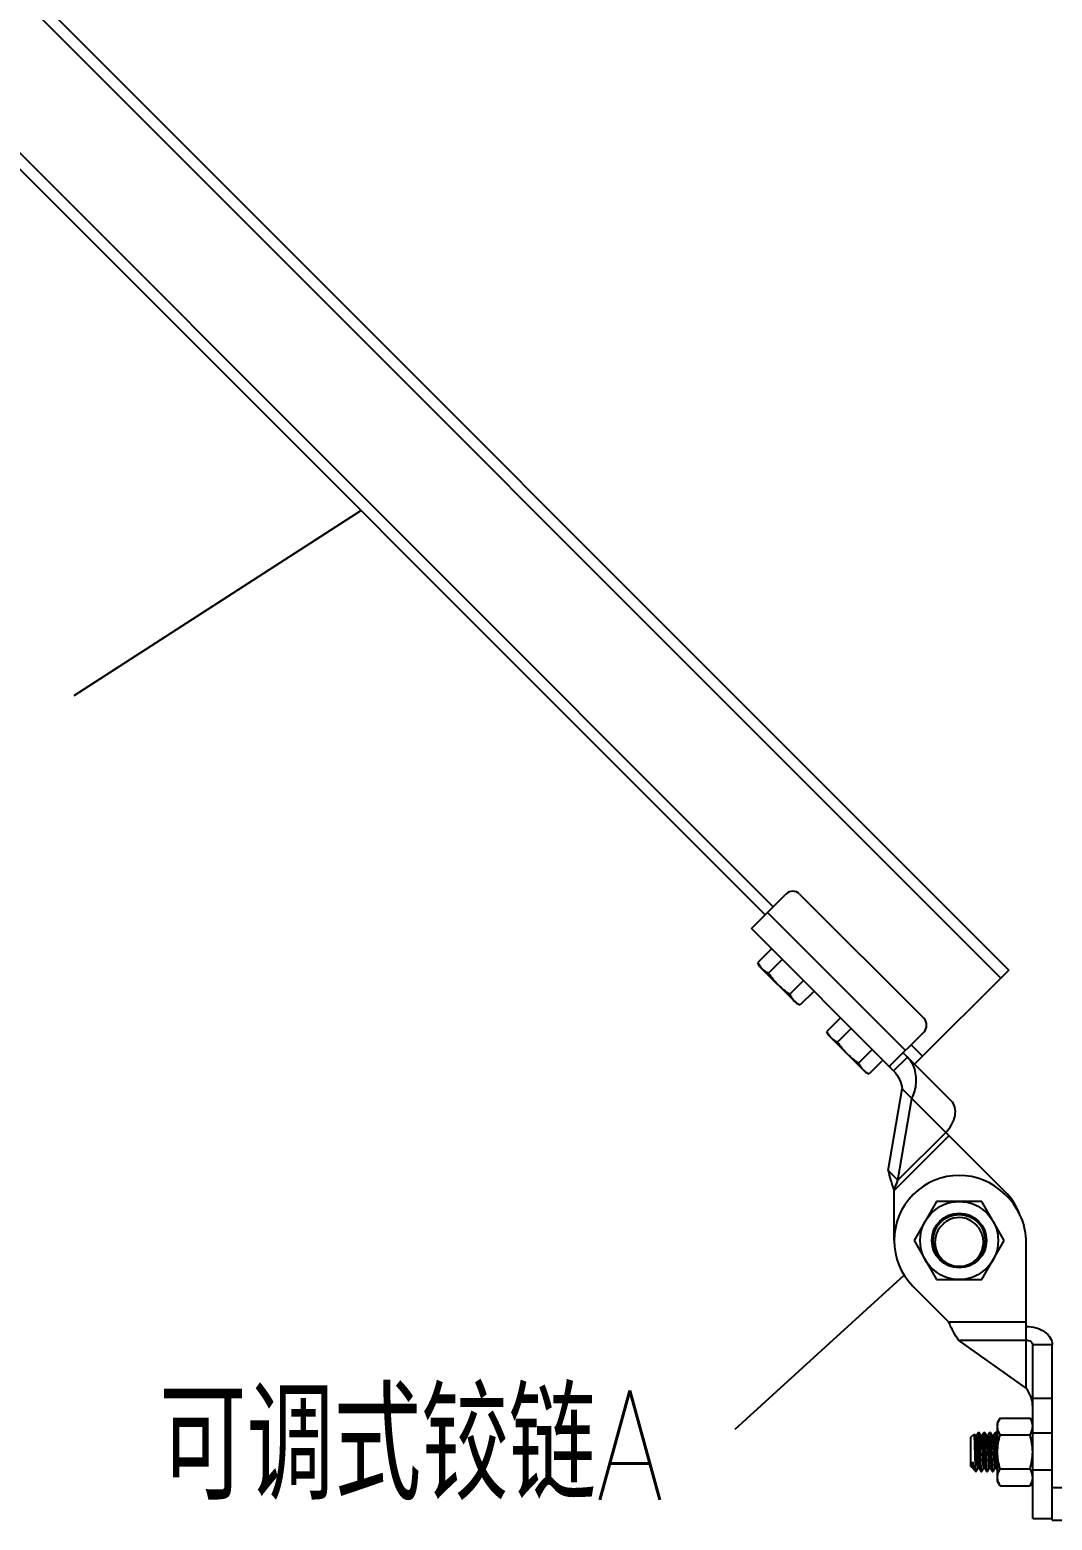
# Model space of a CAD drawing. Extents: x 27938 to 650306, y -92720 to 1524912.
# Drawn here: x 296261 to 300005, y 804235 to 809691 of the extents above; entities that cross this region are included whole.
import ezdxf

# ---------------------------------------------------------------- set-up
doc = ezdxf.new("R2010")
doc.units = 0
doc.header["$LTSCALE"] = 1000
doc.header["$MEASUREMENT"] = 0
doc.layers.add('W_DIM', color=4, linetype='Continuous')
doc.styles.get("Standard").update_dxf_attribs({"font": 'gbenor.shx', "bigfont": 'gbcbig.shx'})
doc.styles.add('wwp100', font='txt.shx', dxfattribs={"width": 0.7, "height": 400, "bigfont": 'hztxt.shx'})
doc.dimstyles.get("Standard").update_dxf_attribs({"dimtxt": 0.18, "dimasz": 0.18, "dimexe": 0.18, "dimexo": 0.0625, "dimgap": 0.09, "dimtad": 0, "dimtih": 1, "dimtoh": 1, "dimdec": 4, "dimzin": 0, "dimdsep": 46, "dimtxsty": 'Standard', "dimcen": 0.09, "dimadec": 0, "dimazin": 0, "dimtfac": 1, "dimtdec": 4, "dimtofl": 0, "dimtmove": 0, "dimatfit": 3, "dimfxl": 1, "dimtolj": 1, "dimtzin": 0, "dimarcsym": 0})

msp = doc.modelspace()

# ---------------------------------------------------------------- linework, layer by layer
at = {"linetype": 'Continuous'}
for p, q in [((295637.5, 810457.6), (299846.4, 806248.8)), ((295608.1, 810428.1), (299816.9, 806219.3)), ((295869.1, 809594.6), (298983.4, 806480.3)), ((295839.6, 809565.2), (298954, 806450.8)), ((298903.4, 806400.3), (299029.7, 806526.6)), ((299080.2, 806526.6), (299534.9, 806072)), ((298962.4, 806459.2), (299467.5, 805954.1)), ((299424.2, 805879.5), (298903.4, 806400.3)), ((298977.2, 806326.5), (298927.1, 806276.4)), ((298933.7, 806262.2), (298927.1, 806276.4)), ((298933.7, 806262.2), (299068.4, 806127.5)), ((299016.1, 806287.6), (298966, 806237.6)), ((299093.9, 806209.9), (299043.8, 806159.8)), ((299846.4, 806248.8), (299501.2, 805903.6)), ((299132.8, 806171), (299082.7, 806120.9)), ((299068.4, 806127.5), (299082.7, 806120.9)), ((299229.8, 806074), (299179.7, 806023.9)), ((299186.3, 806009.7), (299179.7, 806023.9)), ((299186.3, 806009.7), (299321, 805875)), ((299268.7, 806035.1), (299218.6, 805985)), ((299411, 805897.6), (299534.9, 806021.4)), ((299346.4, 805957.3), (299296.3, 805907.2)), ((299424.2, 805879.5), (299474.7, 805930.1)), ((299459.1, 805945.7), (299635.3, 805769.5)), ((299488.6, 805975.1), (299530.7, 805933)), ((299321, 805875), (299335.2, 805868.3)), ((299385.3, 805918.4), (299335.2, 805868.3)), ((299404.5, 805514.8), (299455.8, 805814.2)), ((299440.2, 805479.1), (299491.5, 805778.5)), ((299455.8, 805814.2), (299832.7, 805437.3)), ((299426.2, 805441.4), (299627.5, 805642.6)), ((299615.6, 805654.5), (299440.2, 805479.1)), ((299404.5, 805514.8), (299440.2, 805479.1)), ((299426.2, 805258.5), (299426.2, 805441.4)), ((299581.9, 805401.4), (299499.4, 805258.5)), ((299746.8, 805401.4), (299581.9, 805401.4)), ((299829.3, 805258.5), (299746.8, 805401.4)), ((299832.7, 805426.9), (299840.1, 805419.6)), ((299722, 805319.5), (299721.9, 805319.6)), ((299724, 805317.6), (299724.1, 805317.5)), ((299499.4, 805258.5), (299581.9, 805115.7)), ((299746.8, 805115.7), (299829.3, 805258.5)), ((299909.8, 804718.1), (299909.8, 805251.2)), ((299581.9, 805115.7), (299746.8, 805115.7)), ((299625.3, 804960.9), (299496, 805090.2)), ((299625.3, 804960.9), (299909.8, 804960.9)), ((299661.8, 804893.5), (299909.8, 804893.5)), ((299909.8, 804718.1), (299661.8, 804893.5)), ((300005.1, 804876.7), (299933.7, 804876.7)), ((299933.7, 804240.6), (299933.7, 804876.7)), ((300005.1, 804234.6), (300005.1, 804876.7)), ((300005.1, 804679.8), (299933.7, 804679.8)), ((299814.6, 804608.3), (299805.1, 804591.8)), ((299805.1, 804377.5), (299805.1, 804591.8)), ((299814.6, 804608.3), (299924.1, 804608.3)), ((299933.7, 804591.8), (299924.1, 804608.3)), ((299707.4, 804538.2), (299719.3, 804550.1)), ((299707.4, 804431.1), (299707.4, 804538.2)), ((299719.5, 804550), (299719.3, 804550.1)), ((299722.6, 804544.5), (299719.5, 804550)), ((299727.5, 804544.8), (299722.3, 804544.8)), ((299733.8, 804555.9), (299727.3, 804544.8)), ((299733.8, 804555.9), (299734, 804556.1)), ((299734, 804556.1), (299736.6, 804556.1)), ((299734, 804556.1), (299736.6, 804556.1)), ((299736.9, 804555.9), (299736.6, 804556.1)), ((299743.5, 804544.5), (299736.9, 804555.9)), ((299748.3, 804544.8), (299743.2, 804544.8)), ((299754.6, 804555.9), (299748.2, 804544.8)), ((299754.6, 804555.9), (299754.9, 804556.1)), ((299754.9, 804556.1), (299757.5, 804556.1)), ((299754.9, 804556.1), (299757.5, 804556.1)), ((299757.7, 804555.9), (299757.5, 804556.1)), ((299764.3, 804544.5), (299757.7, 804555.9)), ((299769.2, 804544.8), (299764, 804544.8)), ((299775.4, 804555.9), (299769, 804544.8)), ((299775.4, 804555.9), (299775.7, 804556.1)), ((299775.7, 804556.1), (299778.3, 804556.1)), ((299775.7, 804556.1), (299778.3, 804556.1)), ((299778.6, 804555.9), (299778.3, 804556.1)), ((299785.1, 804544.5), (299778.6, 804555.9)), ((299790, 804544.8), (299785.1, 804544.8)), ((299785.1, 804544.5), (299785.3, 804544.1)), ((299796.3, 804555.9), (299789.8, 804544.8)), ((299796.3, 804555.9), (299796.5, 804556.1)), ((299796.5, 804556.1), (299799.1, 804556.1)), ((299796.5, 804556.1), (299799.1, 804556.1)), ((299799.4, 804555.9), (299799.1, 804556.1)), ((299805.1, 804546.1), (299799.4, 804555.9)), ((299814.6, 804546.5), (299924.1, 804546.5)), ((300005.1, 804553.5), (299933.7, 804553.5)), ((299805.1, 804469.3), (299804.3, 804484.6)), ((299707.4, 804431.1), (299714, 804424.5)), ((299714, 804424.5), (299714, 804448.8)), ((299714, 804424.5), (299717.1, 804424.5)), ((299716.8, 804424.8), (299720.6, 804418.1)), ((299721.3, 804417.2), (299720.6, 804418.1)), ((299721.3, 804417.2), (299725.3, 804413.2)), ((299725.3, 804415.9), (299725.3, 804413.2)), ((299725.3, 804413.2), (299726.2, 804413.2)), ((299726.1, 804413.2), (299726.2, 804413.2)), ((299726.2, 804413.2), (299726.5, 804413.4)), ((299726.5, 804413.4), (299732.9, 804424.4)), ((299732.7, 804424.5), (299737.9, 804424.5)), ((299737.5, 804425), (299737.6, 804424.8)), ((299737.6, 804424.8), (299744.2, 804413.4)), ((299744.2, 804413.4), (299744.4, 804413.2)), ((299744.4, 804413.2), (299747, 804413.2)), ((299744.4, 804413.2), (299747, 804413.2)), ((299747.3, 804413.4), (299747, 804413.2)), ((299747.3, 804413.4), (299753.7, 804424.4)), ((299753.6, 804424.5), (299758.7, 804424.5)), ((299758.4, 804424.8), (299765, 804413.4)), ((299765, 804413.4), (299765.3, 804413.2)), ((299765.3, 804413.2), (299767.9, 804413.2)), ((299765.3, 804413.2), (299767.9, 804413.2)), ((299768.1, 804413.4), (299767.9, 804413.2)), ((299768.1, 804413.4), (299774.5, 804424.4)), ((299774.4, 804424.5), (299779.6, 804424.5)), ((299779.3, 804424.8), (299785.8, 804413.4)), ((299785.8, 804413.4), (299786.1, 804413.2)), ((299786.1, 804413.2), (299788.7, 804413.2)), ((299786.1, 804413.2), (299788.7, 804413.2)), ((299789, 804413.4), (299788.7, 804413.2)), ((299789, 804413.4), (299795.4, 804424.4)), ((299795.2, 804424.5), (299800.4, 804424.5)), ((299800.1, 804424.8), (299805.1, 804416.2)), ((299814.6, 804422.8), (299924.1, 804422.8)), ((299933.7, 804419.2), (300005.1, 804419.2)), ((299814.6, 804360.9), (299805.1, 804377.5)), ((299814.6, 804360.9), (299924.1, 804360.9)), ((299933.7, 804377.5), (299924.1, 804360.9)), ((300005.1, 804353.7), (300076.5, 804353.7)), ((299933.7, 804240.6), (300005.1, 804240.6)), ((300005.1, 804234.6), (300076.5, 804234.6))]:
    msp.add_line(p, q, dxfattribs=at)
for radius in [142.9, 100.2, 95.3]:
    msp.add_circle((299664.4, 805258.5), radius, dxfattribs=at)
for centre, radius, start, end in [((299055, 806501.3), 35.7, 45, 135), ((299509.6, 806046.7), 35.7, 315, 45), ((299664.4, 805258.5), 238.1, 45, 225), ((299664.4, 805268.9), 238.1, 22.3697, 45), ((299671.7, 805251.2), 238.1, 0, 45), ((299664.4, 805258.5), 83.9, 123.6736, 127.1434), ((299664.4, 805258.5), 84, 120.4458, 123.6736), ((299664.4, 805258.5), 83.9, 56.4849, 120.4448), ((299664.4, 805258.7), 83.8, 56.1033, 56.4834), ((299664.3, 805258.6), 83.9, 133.7888, 136.6926), ((299664.2, 805258.7), 83.7, 134.2321, 136.6927), ((299664.4, 805258.5), 84, 133.5113, 134.2331), ((299664.4, 805258.4), 84.1, 132.695, 133.7897), ((299664.5, 805258.4), 84.1, 132.7034, 133.5113), ((299664.5, 805258.4), 84.1, 130.1579, 132.6951), ((299664.3, 805258.6), 83.9, 127.1454, 130.1582), ((299664.3, 805258.5), 84, 50.5966, 56.0995), ((299664.3, 805258.5), 84, 47.6072, 50.598), ((299664.5, 805258.7), 83.7, 46.6942, 47.6062), ((299664.6, 805258.8), 83.5, 46.3738, 46.694), ((299668.9, 805255.1), 83.5, 49.9949, 50.5079), ((299664.5, 805258.7), 83.7, 44.753, 46.3733), ((299664.3, 805258.5), 84, 43.7188, 44.6641), ((299664.2, 805258.4), 84.1, 42.1543, 43.7186), ((299659.4, 805255.6), 94.7, 297.3145, 298.9471), ((299885.5, 804577.3), 48.1, 6.6309, 7.4031), ((299780.7, 804542.4), 4.96, 18.4923, 20.4989), ((299885.5, 804392), 48.1, 352.5984, 353.3691)]:
    msp.add_arc(centre, radius, start, end, dxfattribs=at)
for points, knots in [([(298927.1, 806276.4), (298927.7, 806275.3), (298929.9, 806270.6), (298932.6, 806266.1), (298934.7, 806262.9)], [0, 0, 0, 0, 0.253346, 1, 1, 1, 1]), ([(298942.8, 806253.2), (298946, 806249.9), (298953.4, 806244), (298961.7, 806239.6), (298966, 806237.6)], [0, 0, 0, 0, 0.493589, 1, 1, 1, 1]), ([(299043.8, 806159.8), (299045.8, 806155.5), (299050.2, 806147.2), (299056.2, 806139.8), (299059.4, 806136.5)], [0, 0, 0, 0, 0.506411, 1, 1, 1, 1]), ([(299059.4, 806136.5), (299062.7, 806133.3), (299070.1, 806127.4), (299078.4, 806122.9), (299082.7, 806120.9)], [0, 0, 0, 0, 0.493589, 1, 1, 1, 1]), ([(299179.7, 806023.9), (299180.2, 806022.7), (299182.5, 806018), (299185.1, 806013.5), (299187.3, 806010.3)], [0, 0, 0, 0, 0.253346, 1, 1, 1, 1]), ([(299195.3, 806000.6), (299198.6, 805997.4), (299206, 805991.5), (299214.3, 805987), (299218.6, 805985)], [0, 0, 0, 0, 0.493589, 1, 1, 1, 1]), ([(299499.1, 805892.3), (299497.8, 805895.8), (299491.7, 805909.6), (299482.7, 805922.1), (299474.7, 805930.1)], [0, 0, 0, 0, 0.252907, 1, 1, 1, 1]), ([(299296.3, 805907.2), (299298.4, 805902.9), (299302.8, 805894.6), (299308.7, 805887.2), (299312, 805884)], [0, 0, 0, 0, 0.506411, 1, 1, 1, 1]), ([(299312, 805884), (299315.3, 805880.7), (299322.6, 805874.8), (299330.9, 805870.3), (299335.2, 805868.3)], [0, 0, 0, 0, 0.493589, 1, 1, 1, 1]), ([(299424.2, 805879.5), (299422.2, 805881.6), (299418.3, 805885.5), (299413.7, 805890.2), (299409.4, 805896), (299411, 805897.6)], [0, 0, 0, 0, 0.378665, 0.693291, 1, 1, 1, 1]), ([(299424.2, 805879.5), (299433.2, 805870.5), (299447.4, 805849.7), (299454, 805825.8), (299455.8, 805814.2)], [0, 0, 0, 0, 0.522516, 1, 1, 1, 1]), ([(299491.5, 805778.5), (299500, 805796), (299510.9, 805834.2), (299506.1, 805874.2), (299499.1, 805892.3)], [0, 0, 0, 0, 0.500769, 1, 1, 1, 1]), ([(299615.6, 805654.5), (299624.2, 805663.2), (299638.8, 805682.3), (299650.9, 805714.3), (299651.1, 805745.5), (299641.6, 805763.2), (299635.3, 805769.5)], [0, 0, 0, 0, 0.287971, 0.555344, 0.790532, 1, 1, 1, 1]), ([(299404.5, 805514.8), (299406.6, 805503.1), (299413.5, 805478.4), (299421.8, 805454.2), (299426.2, 805441.4)], [0, 0, 0, 0, 0.468219, 1, 1, 1, 1]), ([(299426.2, 805441.4), (299427.3, 805444.6), (299431.4, 805457.4), (299435.9, 805470.1), (299440.2, 805479.1)], [0, 0, 0, 0, 0.254643, 1, 1, 1, 1]), ([(299603.3, 805316.1), (299597.9, 805311.1), (299588.4, 805299.8), (299579.1, 805279.7), (299575.1, 805257.8), (299577.1, 805228.5), (299593, 805194.1), (299617, 805175.7), (299630.2, 805169.6)], [0, 0, 0, 0, 0.125414, 0.250833, 0.376265, 0.501706, 0.750785, 1, 1, 1, 1]), ([(299705.3, 805172.7), (299717.8, 805179.6), (299740, 805199.5), (299753.3, 805234.3), (299753.4, 805263.2), (299748.3, 805284.4), (299738, 805303.7), (299728.1, 805314.4), (299722.6, 805319.1)], [0, 0, 0, 0, 0.249273, 0.49841, 0.623846, 0.749245, 0.874621, 1, 1, 1, 1]), ([(299661.8, 804893.5), (299655, 804903.4), (299642.4, 804925.7), (299631.2, 804948.7), (299625.3, 804960.9)], [0, 0, 0, 0, 0.468219, 1, 1, 1, 1]), ([(299909.8, 804944), (299922.1, 804944), (299945.9, 804940.8), (299977.1, 804926.7), (299999.3, 804904.8), (300005.1, 804885.6), (300005.1, 804876.7)], [0, 0, 0, 0, 0.287969, 0.555344, 0.790533, 1, 1, 1, 1]), ([(299909.8, 804893.5), (299915.7, 804893.5), (299924.5, 804891.4), (299932.2, 804883.7), (299933.7, 804878.9), (299933.7, 804876.7)], [0, 0, 0, 0, 0.552514, 0.789178, 1, 1, 1, 1]), ([(299929.5, 804678.7), (299928.5, 804682.5), (299923.7, 804696.4), (299916.2, 804709.4), (299909.8, 804718.1)], [0, 0, 0, 0, 0.265236, 1, 1, 1, 1]), ([(299805.1, 804577.4), (299805.1, 804582.7), (299807, 804593.6), (299811.8, 804603.5), (299814.6, 804608.3)], [0, 0, 0, 0, 0.485069, 1, 1, 1, 1]), ([(299814.6, 804546.5), (299811.8, 804551.4), (299807, 804561.2), (299805.1, 804572.1), (299805.1, 804577.4)], [0, 0, 0, 0, 0.514931, 1, 1, 1, 1]), ([(299933.3, 804583.5), (299933, 804585.6), (299931.3, 804594.3), (299927.5, 804602.5), (299924.1, 804608.3)], [0, 0, 0, 0, 0.241319, 1, 1, 1, 1]), ([(299924.1, 804546.5), (299926.9, 804551.4), (299931.7, 804561.2), (299933.7, 804572.1), (299933.7, 804577.4)], [0, 0, 0, 0, 0.514931, 1, 1, 1, 1]), ([(299725.3, 804415.9), (299724.9, 804419.5), (299724.5, 804428.8), (299723.8, 804445.4), (299723.1, 804466.2), (299722.4, 804488.8), (299721.9, 804507.7), (299721.4, 804521.8), (299721, 804530.7), (299720.6, 804538.1), (299720.3, 804543.8), (299719.9, 804547.5), (299719.7, 804549.5), (299719.5, 804550)], [0, 0, 0, 0, 0.080635, 0.208535, 0.369665, 0.54562, 0.71572, 0.792041, 0.859282, 0.915304, 0.958292, 0.98682, 1, 1, 1, 1]), ([(299722.6, 804544.5), (299722.7, 804544.4), (299722.9, 804543.8), (299723.1, 804543.3), (299723.2, 804542.8)], [0, 0, 0, 0, 0.173094, 1, 1, 1, 1]), ([(299723.2, 804542.8), (299723.8, 804539.7), (299724.6, 804531.5), (299725.7, 804516.7), (299726.8, 804497.8), (299727.9, 804477.2), (299728.9, 804460.2), (299729.7, 804447.7), (299730.3, 804439.9), (299730.9, 804433.7), (299731.4, 804428.8), (299731.9, 804426.4), (299732.4, 804424.5), (299732.7, 804424.5)], [0, 0, 0, 0, 0.077798, 0.208235, 0.374801, 0.5562, 0.729214, 0.805537, 0.87171, 0.925623, 0.965576, 0.990391, 1, 1, 1, 1]), ([(299727.5, 804544.8), (299727.9, 804544.8), (299728.3, 804542.7), (299728.9, 804540.1), (299729.4, 804534.8), (299730.1, 804528.1), (299730.7, 804519.7), (299731.5, 804506.4), (299732.5, 804488.5), (299733.7, 804467.2), (299734.7, 804450.5), (299735.5, 804439.1), (299736.1, 804432.7), (299736.7, 804428.3), (299737.1, 804425.9), (299737.5, 804425)], [0, 0, 0, 0, 0.010217, 0.036837, 0.079637, 0.137238, 0.207661, 0.288445, 0.469496, 0.655187, 0.819656, 0.886575, 0.940042, 0.978239, 1, 1, 1, 1]), ([(299734, 804556.1), (299734.1, 804556.1), (299734.2, 804556), (299734.3, 804555.8), (299734.4, 804555.7)], [0, 0, 0, 0, 0.372399, 1, 1, 1, 1]), ([(299734.4, 804555.7), (299734.4, 804555.6), (299734.6, 804555.1), (299734.7, 804554.5), (299734.8, 804554)], [0, 0, 0, 0, 0.179791, 1, 1, 1, 1]), ([(299734.8, 804554), (299735.4, 804550.9), (299736.1, 804542.4), (299737.4, 804523.2), (299738.7, 804495.4), (299740.2, 804463.1), (299741.5, 804438.1), (299742.7, 804422.8), (299743.2, 804417.3), (299743.7, 804415.2)], [0, 0, 0, 0, 0.068037, 0.183112, 0.415613, 0.66855, 0.880458, 0.954194, 1, 1, 1, 1]), ([(299746.2, 804415.3), (299745.6, 804418.7), (299744.9, 804427.9), (299743.7, 804444.6), (299742.7, 804466.3), (299741.6, 804490.2), (299740.5, 804513.4), (299739.5, 804531), (299738.7, 804542.6), (299738.2, 804548.9), (299737.6, 804553), (299737.3, 804555.2), (299736.9, 804555.8)], [0, 0, 0, 0, 0.072759, 0.196861, 0.35726, 0.534299, 0.706283, 0.852147, 0.909525, 0.954085, 0.984493, 1, 1, 1, 1]), ([(299743.8, 804543.7), (299744.6, 804541.1), (299745.2, 804533.3), (299746.4, 804519.1), (299747.5, 804500.2), (299748.7, 804479.2), (299749.6, 804461.7), (299750.5, 804448.7), (299751.1, 804440.6), (299751.7, 804434.1), (299752.2, 804429), (299752.8, 804426.5), (299753.2, 804424.5), (299753.6, 804424.5)], [0, 0, 0, 0, 0.068121, 0.193192, 0.358672, 0.542411, 0.719756, 0.798471, 0.866922, 0.922814, 0.96429, 0.990066, 1, 1, 1, 1]), ([(299748.3, 804544.8), (299748.7, 804544.8), (299749.1, 804542.8), (299749.7, 804540.2), (299750.3, 804535), (299750.9, 804528.4), (299751.5, 804520.1), (299752.3, 804507.1), (299753.3, 804489.3), (299754.5, 804468.2), (299755.5, 804449.3), (299756.8, 804435.3), (299757.4, 804427.8), (299758.2, 804425.3)], [0, 0, 0, 0, 0.010066, 0.036229, 0.078308, 0.134982, 0.204339, 0.284002, 0.463049, 0.647693, 0.812725, 0.935658, 1, 1, 1, 1]), ([(299754.9, 804556.1), (299754.9, 804556.1), (299755.1, 804556), (299755.2, 804555.8), (299755.2, 804555.7)], [0, 0, 0, 0, 0.371131, 1, 1, 1, 1]), ([(299755.2, 804555.7), (299755.2, 804555.6), (299755.4, 804555.1), (299755.6, 804554.5), (299755.7, 804554)], [0, 0, 0, 0, 0.181022, 1, 1, 1, 1]), ([(299755.7, 804554), (299756.3, 804550.7), (299757, 804541.4), (299758.2, 804524.7), (299759.2, 804503.1), (299760.3, 804479.2), (299761.4, 804455.9), (299762.4, 804438.3), (299763.2, 804426.7), (299763.7, 804420.4), (299764.3, 804416.3), (299764.6, 804414.1), (299765, 804413.4)], [0, 0, 0, 0, 0.072485, 0.196435, 0.356785, 0.533878, 0.705995, 0.851999, 0.909433, 0.95404, 0.984479, 1, 1, 1, 1]), ([(299767.1, 804415.3), (299766.4, 804418.6), (299765.7, 804427.8), (299764.6, 804444.5), (299763.5, 804466.2), (299762.4, 804490.1), (299761.3, 804513.4), (299760.4, 804531), (299759.5, 804542.6), (299759, 804548.9), (299758.4, 804553), (299758.1, 804555.2), (299757.7, 804555.8)], [0, 0, 0, 0, 0.072462, 0.196401, 0.356774, 0.53388, 0.706003, 0.852015, 0.909448, 0.954048, 0.984481, 1, 1, 1, 1]), ([(299764.3, 804544.5), (299764.4, 804544.4), (299764.5, 804544.2), (299764.5, 804544), (299764.6, 804543.9)], [0, 0, 0, 0, 0.437616, 1, 1, 1, 1]), ([(299764.6, 804543.9), (299765.4, 804541.3), (299766, 804533.7), (299767.3, 804519.6), (299768.3, 804500.7), (299769.5, 804479.6), (299770.5, 804462), (299771.3, 804449), (299771.9, 804440.8), (299772.5, 804434.2), (299773, 804429), (299773.6, 804426.5), (299774, 804424.5), (299774.4, 804424.5)], [0, 0, 0, 0, 0.065945, 0.18979, 0.355015, 0.539274, 0.717597, 0.796856, 0.865828, 0.922169, 0.96399, 0.989989, 1, 1, 1, 1]), ([(299769.2, 804544.8), (299769.6, 804544.8), (299770, 804542.8), (299770.5, 804540.3), (299771.1, 804535.2), (299771.7, 804528.7), (299772.3, 804520.6), (299773.1, 804507.7), (299774.1, 804490.1), (299775.2, 804469.2), (299776.3, 804450.2), (299777.5, 804436), (299778.2, 804428.2), (299778.9, 804425.6)], [0, 0, 0, 0, 0.009925, 0.035675, 0.077105, 0.132941, 0.201328, 0.279974, 0.457194, 0.640866, 0.806379, 0.931604, 1, 1, 1, 1]), ([(299775.7, 804556.1), (299775.8, 804556.1), (299775.9, 804556), (299776, 804555.8), (299776, 804555.7)], [0, 0, 0, 0, 0.37008, 1, 1, 1, 1]), ([(299776, 804555.7), (299776.1, 804555.6), (299776.3, 804555.1), (299776.4, 804554.5), (299776.5, 804554)], [0, 0, 0, 0, 0.182058, 1, 1, 1, 1]), ([(299776.5, 804554), (299777.1, 804550.7), (299777.9, 804541.5), (299779, 804524.8), (299780, 804503.1), (299781.2, 804479.2), (299782.3, 804455.9), (299783.2, 804438.3), (299784, 804426.7), (299784.6, 804420.4), (299785.2, 804416.3), (299785.5, 804414.1), (299785.8, 804413.4)], [0, 0, 0, 0, 0.072304, 0.196155, 0.356504, 0.533641, 0.705839, 0.85193, 0.909395, 0.95402, 0.984473, 1, 1, 1, 1]), ([(299787.9, 804415.3), (299787.3, 804418.6), (299786.6, 804427.8), (299785.4, 804444.5), (299784.4, 804466.2), (299783.3, 804490.1), (299782.2, 804513.4), (299781.2, 804531), (299780.4, 804542.6), (299779.9, 804548.8), (299779.3, 804553), (299778.9, 804555.2), (299778.6, 804555.8)], [0, 0, 0, 0, 0.072435, 0.196357, 0.3567, 0.533804, 0.705944, 0.851972, 0.909417, 0.954032, 0.984477, 1, 1, 1, 1]), ([(299785.4, 804544), (299786.2, 804541.5), (299786.8, 804533.9), (299788.1, 804519.9), (299789.1, 804501), (299790.3, 804479.9), (299791.3, 804462.2), (299792.1, 804449.1), (299792.7, 804440.9), (299793.3, 804434.3), (299793.9, 804429.1), (299794.4, 804426.5), (299794.8, 804424.5), (299795.2, 804424.5)], [0, 0, 0, 0, 0.064566, 0.18762, 0.35268, 0.537272, 0.716218, 0.795829, 0.86513, 0.921755, 0.963804, 0.989947, 1, 1, 1, 1]), ([(299790, 804544.8), (299790.4, 804544.8), (299790.8, 804542.8), (299791.4, 804540.3), (299791.9, 804535.1), (299792.5, 804528.7), (299793.1, 804520.5), (299793.9, 804507.6), (299794.9, 804490.1), (299796.1, 804469.1), (299797.1, 804450.2), (299798.4, 804436), (299799, 804428.2), (299799.8, 804425.6)], [0, 0, 0, 0, 0.009925, 0.03569, 0.077147, 0.133004, 0.201419, 0.280102, 0.457378, 0.641081, 0.806581, 0.931726, 1, 1, 1, 1]), ([(299796.5, 804556.1), (299796.6, 804556.1), (299796.8, 804556), (299796.8, 804555.8), (299796.9, 804555.7)], [0, 0, 0, 0, 0.372863, 1, 1, 1, 1]), ([(299796.9, 804555.7), (299796.9, 804555.6), (299797.1, 804555.1), (299797.2, 804554.5), (299797.3, 804554)], [0, 0, 0, 0, 0.179341, 1, 1, 1, 1]), ([(299797.3, 804554), (299797.8, 804551.4), (299798.5, 804544.4), (299799.4, 804531.7), (299800.3, 804515.1), (299801.5, 804489.2), (299802.9, 804458.7), (299804.2, 804434.8), (299805.1, 804424.4)], [0, 0, 0, 0, 0.060989, 0.1617, 0.293789, 0.446195, 0.760045, 1, 1, 1, 1]), ([(299799.9, 804554.1), (299799.9, 804554.3), (299799.8, 804554.9), (299799.6, 804555.5), (299799.4, 804555.8)], [0, 0, 0, 0, 0.335285, 1, 1, 1, 1]), ([(299804.3, 804484.6), (299804, 804492.4), (299803.3, 804507.1), (299802.3, 804527.2), (299801.2, 804542.5), (299800.5, 804551), (299799.9, 804554.1)], [0, 0, 0, 0, 0.336027, 0.635258, 0.864886, 1, 1, 1, 1]), ([(299805.1, 804484.6), (299805.1, 804495.1), (299806.9, 804516), (299811.7, 804536.4), (299814.6, 804546.5)], [0, 0, 0, 0, 0.499896, 1, 1, 1, 1]), ([(299933.7, 804484.6), (299933.7, 804495.1), (299931.8, 804516), (299927, 804536.4), (299924.1, 804546.5)], [0, 0, 0, 0, 0.499896, 1, 1, 1, 1]), ([(299814.6, 804422.8), (299811.7, 804432.8), (299806.9, 804453.2), (299805.1, 804474.2), (299805.1, 804484.6)], [0, 0, 0, 0, 0.500104, 1, 1, 1, 1]), ([(299924.1, 804422.8), (299927, 804432.8), (299931.8, 804453.2), (299933.7, 804474.2), (299933.7, 804484.6)], [0, 0, 0, 0, 0.500104, 1, 1, 1, 1]), ([(299720.6, 804418.1), (299719.9, 804419.4), (299718.7, 804423), (299716.3, 804433.2), (299715, 804442.2), (299714, 804448.8)], [0, 0, 0, 0, 0.138777, 0.35633, 1, 1, 1, 1]), ([(299714, 804448.8), (299714.2, 804445.8), (299714.6, 804440.2), (299715.2, 804433), (299715.9, 804428.1), (299716.3, 804425.5), (299716.8, 804424.8)], [0, 0, 0, 0, 0.382824, 0.684922, 0.89313, 1, 1, 1, 1]), ([(299725.3, 804415.9), (299725.4, 804415.3), (299725.6, 804414.4), (299725.9, 804413.4), (299726.1, 804413.2)], [0, 0, 0, 0, 0.675862, 1, 1, 1, 1]), ([(299743.7, 804415.2), (299743.7, 804415), (299743.8, 804414.4), (299744, 804413.8), (299744.2, 804413.4)], [0, 0, 0, 0, 0.335295, 1, 1, 1, 1]), ([(299746.7, 804413.6), (299746.7, 804413.7), (299746.5, 804414.2), (299746.3, 804414.8), (299746.2, 804415.3)], [0, 0, 0, 0, 0.179414, 1, 1, 1, 1]), ([(299747, 804413.2), (299747, 804413.2), (299746.8, 804413.3), (299746.8, 804413.5), (299746.7, 804413.6)], [0, 0, 0, 0, 0.372787, 1, 1, 1, 1]), ([(299758.2, 804425.3), (299758.2, 804425.2), (299758.3, 804425), (299758.4, 804424.9), (299758.4, 804424.8)], [0, 0, 0, 0, 0.555455, 1, 1, 1, 1]), ([(299767.5, 804413.6), (299767.5, 804413.7), (299767.3, 804414.2), (299767.2, 804414.8), (299767.1, 804415.3)], [0, 0, 0, 0, 0.181112, 1, 1, 1, 1]), ([(299767.9, 804413.2), (299767.8, 804413.2), (299767.7, 804413.3), (299767.6, 804413.5), (299767.5, 804413.6)], [0, 0, 0, 0, 0.371042, 1, 1, 1, 1]), ([(299788.4, 804413.6), (299788.3, 804413.7), (299788.1, 804414.2), (299788, 804414.8), (299787.9, 804415.3)], [0, 0, 0, 0, 0.181321, 1, 1, 1, 1]), ([(299788.7, 804413.2), (299788.7, 804413.2), (299788.5, 804413.3), (299788.4, 804413.5), (299788.4, 804413.6)], [0, 0, 0, 0, 0.370825, 1, 1, 1, 1]), ([(299805.1, 804391.9), (299805.1, 804397.1), (299807, 804408.1), (299811.8, 804417.9), (299814.6, 804422.8)], [0, 0, 0, 0, 0.485069, 1, 1, 1, 1]), ([(299933.7, 804391.9), (299933.7, 804397.1), (299931.7, 804408.1), (299926.9, 804417.9), (299924.1, 804422.8)], [0, 0, 0, 0, 0.485069, 1, 1, 1, 1]), ([(299814.6, 804360.9), (299811.8, 804365.8), (299807, 804375.7), (299805.1, 804386.6), (299805.1, 804391.9)], [0, 0, 0, 0, 0.514931, 1, 1, 1, 1]), ([(299924.1, 804360.9), (299925.2, 804362.9), (299929.4, 804370.7), (299932.4, 804379.3), (299933.3, 804385.8)], [0, 0, 0, 0, 0.26074, 1, 1, 1, 1])]:
    msp.add_open_spline(points, degree=3, knots=knots, dxfattribs=at)
for points in [[(298934.7, 806262.9), (298937.1, 806259.4), (298939.8, 806256.2), (298942.8, 806253.2)], [(298966, 806237.6), (298976.5, 806222.4), (298988.1, 806207.9), (299001.1, 806194.9)], [(299001.1, 806194.9), (299014.1, 806181.9), (299028.6, 806170.3), (299043.8, 806159.8)], [(299187.3, 806010.3), (299189.7, 806006.9), (299192.4, 806003.6), (299195.3, 806000.6)], [(299218.6, 805985), (299229.1, 805969.8), (299240.6, 805955.3), (299253.7, 805942.3)], [(299253.7, 805942.3), (299266.7, 805929.3), (299281.2, 805917.7), (299296.3, 805907.2)], [(299933.7, 804649.6), (299933.7, 804659.4), (299932.2, 804669.3), (299929.5, 804678.7)], [(299743.5, 804544.5), (299743.6, 804544.2), (299743.7, 804544), (299743.8, 804543.7)], [(299778.9, 804425.6), (299779, 804425.3), (299779.1, 804425), (299779.3, 804424.8)], [(299799.8, 804425.6), (299799.9, 804425.3), (299800, 804425), (299800.1, 804424.8)]]:
    msp.add_open_spline(points, degree=3, dxfattribs=at)

# ---------------------------------------------------------------- texts
at = {"layer": 'W_DIM', "color": 7, "style": 'wwp100', "width": 0.8}
msp.add_text('可调式铰链A', height=400, dxfattribs=at).set_placement((296734.6, 804308.8))

# ---------------------------------------------------------------- leaders
for points in [[(297474.2, 807930.5), (296422.8, 807252)], [(299462.8, 805131.7), (298842.9, 804567)]]:
    msp.add_leader(points, dimstyle='Standard', override={"dimgap": 20, "dimtad": 0})

doc.saveas('drawing.dxf')
